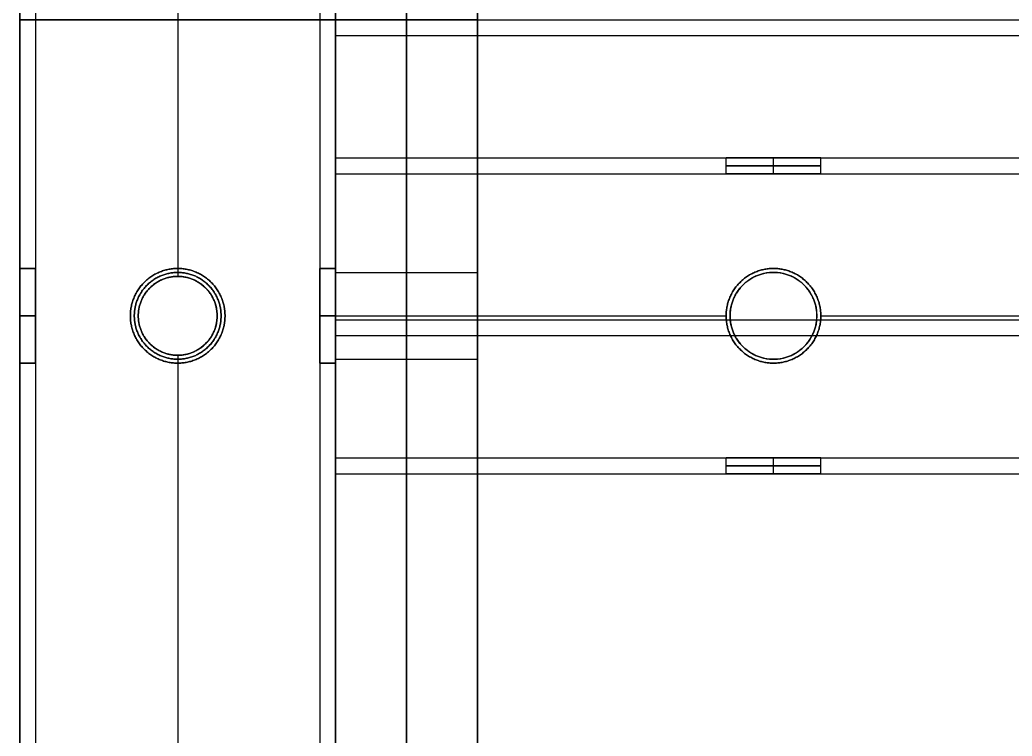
# Model space of a CAD drawing. Header units: millimetres. Extents: x -6529 to 809, y -8611 to 207.
# Drawn here: x -507 to -381.2, y -8043.8 to -7953 of the extents above; entities that cross this region are included whole.
import ezdxf

# ---------------------------------------------------------------- set-up
doc = ezdxf.new("R2010")
doc.units = ezdxf.units.MM
doc.header["$MEASUREMENT"] = 0
doc.layers.add('platen', color=7, linetype='Continuous', true_color=0x007f00)
doc.layers.add('staal', color=5, linetype='Continuous', true_color=0x0000ff)

# ---------------------------------------------------------------- blocks, each defined once
blk = doc.blocks.new('plaat base')
at = {"layer": 'platen'}
for p, q in [((620.5, 43.5), (620.5, 43.5, 18)), ((615, 38), (615, 38, 18)), ((626, 38), (626, 38, 18)), ((620.5, 32.5), (620.5, 32.5, 18)), ((58, -600), (1258, -600)), ((58, -600, 18), (1258, -600, 18)), ((20, -632), (20, -632, 18)), ((14.5, -637.5), (14.5, -637.5, 18)), ((25.5, -637.5), (25.5, -637.5, 18)), ((20, -643), (20, -643, 18))]:
    blk.add_line(p, q, dxfattribs=at)
for points in [[(658, 58), (508, 58), (358, 58)], [(658, 58, 18), (508, 58, 18), (358, 58, 18)], [(658, 58, 9), (508, 58, 9), (358, 58, 9)], [(58, -300), (58, -450), (58, -600)], [(58, -300, 18), (58, -450, 18), (58, -600, 18)], [(58, -300, 9), (58, -450, 9), (58, -600, 9)], [(58, -600), (29, -600), (0, -600)], [(0, -600), (0, -600, 9), (0, -600, 18)], [(58, -600, 18), (29, -600, 18), (0, -600, 18)], [(0, -600), (0, -750), (0, -900)], [(0, -600, 18), (0, -750, 18), (0, -900, 18)], [(58, -600, 9), (29, -600, 9), (0, -600, 9)], [(0, -600, 9), (0, -750, 9), (0, -900, 9)], [(29, -600), (29, -600, 9), (29, -600, 18)], [(58, -600), (58, -600, 9), (58, -600, 18)], [(358, -1200), (508, -1200), (658, -1200)], [(358, -1200, 18), (508, -1200, 18), (658, -1200, 18)], [(358, -1200, 9), (508, -1200, 9), (658, -1200, 9)]]:
    blk.add_open_spline(points, degree=2, dxfattribs=at)
for points in [[(620.5, 43.5), (626, 43.5), (626, 38), (626, 32.5), (620.5, 32.5), (615, 32.5), (615, 38), (615, 43.5), (620.5, 43.5)], [(620.5, 43.5, 18), (626, 43.5, 18), (626, 38, 18), (626, 32.5, 18), (620.5, 32.5, 18), (615, 32.5, 18), (615, 38, 18), (615, 43.5, 18), (620.5, 43.5, 18)], [(25.5, -637.5), (25.5, -643), (20, -643), (14.5, -643), (14.5, -637.5), (14.5, -632), (20, -632), (25.5, -632), (25.5, -637.5)], [(25.5, -637.5, 18), (25.5, -643, 18), (20, -643, 18), (14.5, -643, 18), (14.5, -637.5, 18), (14.5, -632, 18), (20, -632, 18), (25.5, -632, 18), (25.5, -637.5, 18)]]:
    blk.add_rational_spline(points, [1, 0.707106781187, 1, 0.707106781187, 1, 0.707106781187, 1, 0.707106781187, 1], degree=2, knots=[-31.415927, -31.415927, -31.415927, -23.561945, -23.561945, -15.707963, -15.707963, -7.853982, -7.853982, 0, 0, 0], dxfattribs=at)
blk = doc.blocks.new('plaat laag')
at = {"layer": 'platen'}
for p, q in [((-2.18, -658, 300), (-2.18, -658, 600)), ((-2.18, -658), (-2.18, -658, 300)), ((15.82, -658.06, 300), (15.82, -658.06, 600)), ((15.82, -658.06), (15.82, -658.06, 300)), ((-2.28, -690, 638), (15.72, -690.06, 638)), ((-2.3, -695.5, 643.5), (15.7, -695.56, 643.5)), ((-2.3, -695.5, 632.5), (15.7, -695.56, 632.5)), ((-2.32, -701, 638), (15.68, -701.06, 638))]:
    blk.add_line(p, q, dxfattribs=at)
for points in [[(-0.19, -58, 300), (-2.18, -658, 300), (-4.16, -1257.99, 300)], [(17.81, -58.06, 300), (15.82, -658.06, 300), (13.84, -1258.05, 300)], [(-1.18, -358, 600), (-1.68, -508, 600), (-2.18, -658, 600)], [(-2.18, -658, -58), (-1.68, -508, -58), (-1.18, -358, -58)], [(7.82, -358.03, 600), (7.32, -508.03, 600), (6.82, -658.03, 600)], [(6.82, -658.03, -58), (7.32, -508.03, -58), (7.82, -358.03, -58)], [(16.82, -358.06, 600), (16.32, -508.06, 600), (15.82, -658.06, 600)], [(15.82, -658.06, -58), (16.32, -508.06, -58), (16.82, -358.06, -58)], [(-2.18, -658, 658), (-2.67, -808, 658), (-3.17, -957.99, 658)], [(-3.17, -957.99), (-2.67, -808), (-2.18, -658)], [(-2.18, -658, 600), (-2.18, -658, 629), (-2.18, -658, 658)], [(-2.18, -658, 658), (6.82, -658.03, 658), (15.82, -658.06, 658)], [(-2.18, -658, 600), (6.82, -658.03, 600), (15.82, -658.06, 600)], [(-2.18, -658), (6.82, -658.03), (15.82, -658.06)], [(-2.18, -658), (-2.18, -658, -29), (-2.18, -658, -58)], [(-2.18, -658, -58), (6.82, -658.03, -58), (15.82, -658.06, -58)], [(-2.18, -658, 629), (6.82, -658.03, 629), (15.82, -658.06, 629)], [(-2.18, -658, -29), (6.82, -658.03, -29), (15.82, -658.06, -29)], [(6.82, -658.03, 658), (6.33, -808.03, 658), (5.83, -958.02, 658)], [(5.83, -958.02), (6.33, -808.03), (6.82, -658.03)], [(6.82, -658.03, 600), (6.82, -658.03, 629), (6.82, -658.03, 658)], [(6.82, -658.03), (6.82, -658.03, -29), (6.82, -658.03, -58)], [(15.82, -658.06, 658), (15.33, -808.06, 658), (14.83, -958.05, 658)], [(14.83, -958.05), (15.33, -808.06), (15.82, -658.06)], [(15.82, -658.06, 600), (15.82, -658.06, 629), (15.82, -658.06, 658)], [(15.82, -658.06), (15.82, -658.06, -29), (15.82, -658.06, -58)]]:
    blk.add_open_spline(points, degree=2, dxfattribs=at)
for points in [[(-2.3, -695.5, 643.5), (-2.28, -690, 643.5), (-2.28, -690, 638), (-2.28, -690, 632.5), (-2.3, -695.5, 632.5), (-2.32, -701, 632.5), (-2.32, -701, 638), (-2.32, -701, 643.5), (-2.3, -695.5, 643.5)], [(15.7, -695.56, 643.5), (15.72, -690.06, 643.5), (15.72, -690.06, 638), (15.72, -690.06, 632.5), (15.7, -695.56, 632.5), (15.68, -701.06, 632.5), (15.68, -701.06, 638), (15.68, -701.06, 643.5), (15.7, -695.56, 643.5)]]:
    blk.add_rational_spline(points, [1, 0.707106781187, 1, 0.707106781187, 1, 0.707106781187, 1, 0.707106781187, 1], degree=2, knots=[-31.415927, -31.415927, -31.415927, -23.561945, -23.561945, -15.707963, -15.707963, -7.853982, -7.853982, 0, 0, 0], dxfattribs=at)
blk = doc.blocks.new('top plaat')
at = {"layer": 'platen'}
for p, q in [((20, -650), (20, -650, 18)), ((95.5, -650), (95.5, -650, 18)), ((14.5, -655.5), (14.5, -655.5, 18)), ((25.5, -655.5), (25.5, -655.5, 18)), ((90, -655.5), (90, -655.5, 18)), ((101, -655.5), (101, -655.5, 18)), ((20, -661), (20, -661, 18)), ((95.5, -661), (95.5, -661, 18))]:
    blk.add_line(p, q, dxfattribs=at)
blk.add_circle((95.5, -655.5, 9), 5.5, dxfattribs=at)
for points in [[(0, 0), (0, -309), (0, -618), (0, -927), (0, -1236)], [(0, 0, 18), (0, -309, 18), (0, -618, 18), (0, -927, 18), (0, -1236, 18)], [(0, 0, 9), (0, -309, 9), (0, -618, 9), (0, -927, 9), (0, -1236, 9)]]:
    blk.add_open_spline(points, degree=2, knots=[4655.052018, 4655.052018, 4655.052018, 5274.345164, 5274.345164, 5893.638309, 5893.638309, 5893.638309], dxfattribs=at)
for points, knots in [([(25.5, -655.5), (25.5, -661), (20, -661), (14.5, -661), (14.5, -655.5), (14.5, -650), (20, -650), (25.5, -650), (25.5, -655.5)], [-31.415927, -31.415927, -31.415927, -23.561945, -23.561945, -15.707963, -15.707963, -7.853982, -7.853982, 0, 0, 0]), ([(25.5, -655.5, 18), (25.5, -661, 18), (20, -661, 18), (14.5, -661, 18), (14.5, -655.5, 18), (14.5, -650, 18), (20, -650, 18), (25.5, -650, 18), (25.5, -655.5, 18)], [-31.415927, -31.415927, -31.415927, -23.561945, -23.561945, -15.707963, -15.707963, -7.853982, -7.853982, 0, 0, 0]), ([(25.5, -655.5, 9), (25.5, -650, 9), (20, -650, 9), (14.5, -650, 9), (14.5, -655.5, 9), (14.5, -661, 9), (20, -661, 9), (25.5, -661, 9), (25.5, -655.5, 9)], [0, 0, 0, 7.853982, 7.853982, 15.707963, 15.707963, 23.561945, 23.561945, 31.415927, 31.415927, 31.415927]), ([(95.5, -650), (101, -650), (101, -655.5), (101, -661), (95.5, -661), (90, -661), (90, -655.5), (90, -650), (95.5, -650)], [-37.699112, -37.699112, -37.699112, -28.274334, -28.274334, -18.849556, -18.849556, -9.424778, -9.424778, 0, 0, 0]), ([(95.5, -650, 18), (101, -650, 18), (101, -655.5, 18), (101, -661, 18), (95.5, -661, 18), (90, -661, 18), (90, -655.5, 18), (90, -650, 18), (95.5, -650, 18)], [-37.699112, -37.699112, -37.699112, -28.274334, -28.274334, -18.849556, -18.849556, -9.424778, -9.424778, 0, 0, 0])]:
    blk.add_rational_spline(points, [1, 0.707106781187, 1, 0.707106781187, 1, 0.707106781187, 1, 0.707106781187, 1], degree=2, knots=knots, dxfattribs=at)

msp = doc.modelspace()

# ---------------------------------------------------------------- linework, layer by layer
at = {"layer": 'staal'}
for p, q in [((-466.97, -7972.5, 20), (-466.97, -7970.5, 20)), ((-417.47, -7972.5, 20), (-417.47, -7970.5, 20)), ((-411.47, -7972.5, 26), (-411.47, -7970.5, 26)), ((-411.47, -7972.5, 14), (-411.47, -7970.5, 14)), ((-405.47, -7972.5, 20), (-405.47, -7970.5, 20)), ((-504.97, -7984.5, 1972), (-506.97, -7984.5, 1972)), ((-506.97, -7984.5, 20), (-504.97, -7984.5, 20)), ((-504.97, -7984.5, 696), (-506.97, -7984.5, 696)), ((-486.97, -7984.5, 38), (-486.97, -7984.5, 40)), ((-486.97, -7984.5), (-486.97, -7984.5, 2)), ((-466.97, -7984.5, 1972), (-468.97, -7984.5, 1972)), ((-468.97, -7984.5, 20), (-466.97, -7984.5, 20)), ((-466.97, -7984.5, 696), (-468.97, -7984.5, 696)), ((-411.47, -7984.5, 2), (-411.47, -7984.5)), ((-411.47, -7984.5, 40), (-411.47, -7984.5, 38)), ((-486.97, -7985.5, 1990), (-486.97, -7985.5, 1992)), ((-486.97, -7985.5, 1952), (-486.97, -7985.5, 1954)), ((-486.97, -7985.5, 714), (-486.97, -7985.5, 716)), ((-486.97, -7985.5, 676), (-486.97, -7985.5, 678)), ((-504.97, -7990.5, 1966), (-506.97, -7990.5, 1966)), ((-504.97, -7990.5, 1978), (-506.97, -7990.5, 1978)), ((-506.97, -7990.5, 14), (-504.97, -7990.5, 14)), ((-506.97, -7990.5, 26), (-504.97, -7990.5, 26)), ((-504.97, -7990.5, 690), (-506.97, -7990.5, 690)), ((-504.97, -7990.5, 702), (-506.97, -7990.5, 702)), ((-492.97, -7990.5, 38), (-492.97, -7990.5, 40)), ((-492.97, -7990.5), (-492.97, -7990.5, 2)), ((-491.97, -7990.5, 1990), (-491.97, -7990.5, 1992)), ((-491.97, -7990.5, 1952), (-491.97, -7990.5, 1954)), ((-491.97, -7990.5, 714), (-491.97, -7990.5, 716)), ((-491.97, -7990.5, 676), (-491.97, -7990.5, 678)), ((-481.97, -7990.5, 1952), (-481.97, -7990.5, 1954)), ((-481.97, -7990.5, 1990), (-481.97, -7990.5, 1992)), ((-481.97, -7990.5, 676), (-481.97, -7990.5, 678)), ((-481.97, -7990.5, 714), (-481.97, -7990.5, 716)), ((-480.97, -7990.5, 38), (-480.97, -7990.5, 40)), ((-480.97, -7990.5), (-480.97, -7990.5, 2)), ((-466.97, -7990.5, 1966), (-468.97, -7990.5, 1966)), ((-466.97, -7990.5, 1978), (-468.97, -7990.5, 1978)), ((-468.97, -7990.5, 14), (-466.97, -7990.5, 14)), ((-468.97, -7990.5, 26), (-466.97, -7990.5, 26)), ((-466.97, -7990.5, 690), (-468.97, -7990.5, 690)), ((-466.97, -7990.5, 702), (-468.97, -7990.5, 702)), ((-466.97, -7990.5, 40), (-466.97, -7990.5, 38)), ((-466.97, -7990.5, 2), (-466.97, -7990.5)), ((-417.47, -7990.5, 2), (-417.47, -7990.5)), ((-417.47, -7990.5, 40), (-417.47, -7990.5, 38)), ((-405.47, -7990.5, 2), (-405.47, -7990.5)), ((-405.47, -7990.5, 40), (-405.47, -7990.5, 38)), ((-486.97, -7995.5, 1990), (-486.97, -7995.5, 1992)), ((-486.97, -7995.5, 1952), (-486.97, -7995.5, 1954)), ((-486.97, -7995.5, 714), (-486.97, -7995.5, 716)), ((-486.97, -7995.5, 676), (-486.97, -7995.5, 678)), ((-504.97, -7996.5, 1972), (-506.97, -7996.5, 1972)), ((-506.97, -7996.5, 20), (-504.97, -7996.5, 20)), ((-504.97, -7996.5, 696), (-506.97, -7996.5, 696)), ((-486.97, -7996.5, 38), (-486.97, -7996.5, 40)), ((-486.97, -7996.5), (-486.97, -7996.5, 2)), ((-466.97, -7996.5, 1972), (-468.97, -7996.5, 1972)), ((-468.97, -7996.5, 20), (-466.97, -7996.5, 20)), ((-466.97, -7996.5, 696), (-468.97, -7996.5, 696)), ((-411.47, -7996.5, 2), (-411.47, -7996.5)), ((-411.47, -7996.5, 40), (-411.47, -7996.5, 38)), ((-466.97, -8010.5, 20), (-466.97, -8008.5, 20)), ((-417.47, -8010.5, 20), (-417.47, -8008.5, 20)), ((-411.47, -8010.5, 26), (-411.47, -8008.5, 26)), ((-411.47, -8010.5, 14), (-411.47, -8008.5, 14)), ((-405.47, -8010.5, 20), (-405.47, -8008.5, 20))]:
    msp.add_line(p, q, dxfattribs=at)
for points in [[(-506.97, -7295), (809.03, -7295), (809.03, -8611), (-506.97, -8611)], [(-466.97, -7335), (769.03, -7335), (769.03, -8571), (-466.97, -8571)]]:
    msp.add_lwpolyline(points, close=True, dxfattribs=at)
for centre in [(-486.97, -7990.5, 1952), (-486.97, -7990.5, 1991), (-486.97, -7990.5, 1953), (-486.97, -7990.5, 676), (-486.97, -7990.5, 715), (-486.97, -7990.5, 677)]:
    msp.add_circle(centre, 5, dxfattribs=at)
for points in [[(-506.97, -7295, 1952), (-506.97, -7953, 1952), (-506.97, -8611, 1952)], [(-506.97, -7295, 1992), (-506.97, -7953, 1992), (-506.97, -8611, 1992)], [(-506.97, -7295), (-506.97, -7953), (-506.97, -8611)], [(-506.97, -7295, 40), (-506.97, -7953, 40), (-506.97, -8611, 40)], [(-506.97, -7295, 676), (-506.97, -7953, 676), (-506.97, -8611, 676)], [(-506.97, -7295, 716), (-506.97, -7953, 716), (-506.97, -8611, 716)], [(-504.97, -7297, 1990), (-504.97, -7953, 1990), (-504.97, -8609, 1990)], [(-504.97, -7297, 1954), (-504.97, -7953, 1954), (-504.97, -8609, 1954)], [(-504.97, -7297, 38), (-504.97, -7953, 38), (-504.97, -8609, 38)], [(-504.97, -7297, 2), (-504.97, -7953, 2), (-504.97, -8609, 2)], [(-504.97, -7297, 714), (-504.97, -7953, 714), (-504.97, -8609, 714)], [(-504.97, -7297, 678), (-504.97, -7953, 678), (-504.97, -8609, 678)], [(-468.97, -7333, 1990), (-468.97, -7953, 1990), (-468.97, -8573, 1990)], [(-468.97, -7333, 1954), (-468.97, -7953, 1954), (-468.97, -8573, 1954)], [(-468.97, -7333, 38), (-468.97, -7953, 38), (-468.97, -8573, 38)], [(-468.97, -7333, 2), (-468.97, -7953, 2), (-468.97, -8573, 2)], [(-468.97, -7333, 714), (-468.97, -7953, 714), (-468.97, -8573, 714)], [(-468.97, -7333, 678), (-468.97, -7953, 678), (-468.97, -8573, 678)], [(-466.97, -7335, 1952), (-466.97, -7953, 1952), (-466.97, -8571, 1952)], [(-466.97, -7335, 1992), (-466.97, -7953, 1992), (-466.97, -8571, 1992)], [(-466.97, -7335), (-466.97, -7953), (-466.97, -8571)], [(-466.97, -7335, 40), (-466.97, -7953, 40), (-466.97, -8571, 40)], [(-466.97, -7335, 676), (-466.97, -7953, 676), (-466.97, -8571, 676)], [(-466.97, -7335, 716), (-466.97, -7953, 716), (-466.97, -8571, 716)], [(-486.97, -7920.5, 1992), (-486.97, -7953, 1992), (-486.97, -7985.5, 1992)], [(-486.97, -7920.5, 1990), (-486.97, -7953, 1990), (-486.97, -7985.5, 1990)], [(-486.97, -7920.5, 1954), (-486.97, -7953, 1954), (-486.97, -7985.5, 1954)], [(-486.97, -7920.5, 1952), (-486.97, -7953, 1952), (-486.97, -7985.5, 1952)], [(-486.97, -7920.5, 716), (-486.97, -7953, 716), (-486.97, -7985.5, 716)], [(-486.97, -7920.5, 714), (-486.97, -7953, 714), (-486.97, -7985.5, 714)], [(-486.97, -7920.5, 678), (-486.97, -7953, 678), (-486.97, -7985.5, 678)], [(-486.97, -7920.5, 676), (-486.97, -7953, 676), (-486.97, -7985.5, 676)], [(-506.97, -7921.5, 1972), (-506.97, -7953, 1972), (-506.97, -7984.5, 1972)], [(-506.97, -7921.5, 20), (-506.97, -7953, 20), (-506.97, -7984.5, 20)], [(-506.97, -7921.5, 696), (-506.97, -7953, 696), (-506.97, -7984.5, 696)], [(-504.97, -7921.5, 1972), (-504.97, -7953, 1972), (-504.97, -7984.5, 1972)], [(-504.97, -7921.5, 20), (-504.97, -7953, 20), (-504.97, -7984.5, 20)], [(-504.97, -7921.5, 696), (-504.97, -7953, 696), (-504.97, -7984.5, 696)], [(-486.97, -7921.5, 40), (-486.97, -7953, 40), (-486.97, -7984.5, 40)], [(-486.97, -7921.5, 38), (-486.97, -7953, 38), (-486.97, -7984.5, 38)], [(-486.97, -7921.5, 2), (-486.97, -7953, 2), (-486.97, -7984.5, 2)], [(-486.97, -7921.5), (-486.97, -7953), (-486.97, -7984.5)], [(-468.97, -7921.5, 1972), (-468.97, -7953, 1972), (-468.97, -7984.5, 1972)], [(-468.97, -7921.5, 20), (-468.97, -7953, 20), (-468.97, -7984.5, 20)], [(-468.97, -7921.5, 696), (-468.97, -7953, 696), (-468.97, -7984.5, 696)], [(-466.97, -7921.5, 1972), (-466.97, -7953, 1972), (-466.97, -7984.5, 1972)], [(-466.97, -7921.5, 20), (-466.97, -7953, 20), (-466.97, -7984.5, 20)], [(-466.97, -7921.5, 696), (-466.97, -7953, 696), (-466.97, -7984.5, 696)], [(-466.97, -7953, 40), (-486.97, -7953, 40), (-506.97, -7953, 40)], [(-506.97, -7953, 40), (-506.97, -7953, 20), (-506.97, -7953)], [(-506.97, -7953), (-486.97, -7953), (-466.97, -7953)], [(-504.97, -7953, 2), (-504.97, -7953, 20), (-504.97, -7953, 38)], [(-504.97, -7953, 38), (-486.97, -7953, 38), (-468.97, -7953, 38)], [(-468.97, -7953, 2), (-486.97, -7953, 2), (-504.97, -7953, 2)], [(-468.97, -7953, 38), (-468.97, -7953, 20), (-468.97, -7953, 2)], [(-466.97, -7953), (-466.97, -7953, 20), (-466.97, -7953, 40)], [(-466.97, -7953, 40), (-157.97, -7953, 40), (151.03, -7953, 40)], [(-466.97, -7953), (-157.97, -7953), (151.03, -7953)], [(-466.97, -7953, 40), (-466.97, -7973, 40), (-466.97, -7993, 40)], [(-466.97, -7993), (-466.97, -7973), (-466.97, -7953)], [(-466.97, -7953), (-466.97, -7953, 20), (-466.97, -7953, 40)], [(-466.97, -7955, 2), (-466.97, -7973, 2), (-466.97, -7991, 2)], [(-466.97, -7955, 2), (-157.97, -7955, 2), (151.03, -7955, 2)], [(-466.97, -7991, 38), (-466.97, -7973, 38), (-466.97, -7955, 38)], [(-466.97, -7955, 38), (-157.97, -7955, 38), (151.03, -7955, 38)], [(-466.97, -7955, 38), (-466.97, -7955, 20), (-466.97, -7955, 2)], [(-466.97, -8010.5), (-466.97, -7990.5), (-466.97, -7970.5)], [(-466.97, -7970.5), (-149.22, -7970.5), (168.53, -7970.5)], [(-466.97, -7970.5), (-466.97, -7970.5, 20), (-466.97, -7970.5, 40)], [(-466.97, -7970.5, 40), (-149.22, -7970.5, 40), (168.53, -7970.5, 40)], [(-466.97, -7970.5, 40), (-466.97, -7990.5, 40), (-466.97, -8010.5, 40)], [(-466.97, -7970.5, 20), (-442.22, -7970.5, 20), (-417.47, -7970.5, 20)], [(-405.47, -7970.5, 20), (-373.97, -7970.5, 20), (-342.47, -7970.5, 20)], [(-466.97, -7972.5, 38), (-466.97, -7972.5, 20), (-466.97, -7972.5, 2)], [(-466.97, -7972.5, 2), (-149.22, -7972.5, 2), (168.53, -7972.5, 2)], [(-466.97, -7972.5, 38), (-149.22, -7972.5, 38), (168.53, -7972.5, 38)], [(-466.97, -7972.5, 2), (-466.97, -7990.5, 2), (-466.97, -8008.5, 2)], [(-466.97, -8008.5, 38), (-466.97, -7990.5, 38), (-466.97, -7972.5, 38)], [(-466.97, -7972.5, 20), (-442.22, -7972.5, 20), (-417.47, -7972.5, 20)], [(-405.47, -7972.5, 20), (-373.97, -7972.5, 20), (-342.47, -7972.5, 20)], [(-466.97, -7990.5), (-442.22, -7990.5), (-417.47, -7990.5)], [(-466.97, -7990.5, 40), (-442.22, -7990.5, 40), (-417.47, -7990.5, 40)], [(-466.97, -7990.5, 2), (-442.22, -7990.5, 2), (-417.47, -7990.5, 2)], [(-466.97, -7990.5, 38), (-442.22, -7990.5, 38), (-417.47, -7990.5, 38)], [(-466.97, -7991, 2), (-157.97, -7991, 2), (151.03, -7991, 2)], [(-466.97, -7991, 2), (-466.97, -7991, 20), (-466.97, -7991, 38)], [(-466.97, -7991, 38), (-157.97, -7991, 38), (151.03, -7991, 38)], [(-405.47, -7990.5), (-373.97, -7990.5), (-342.47, -7990.5)], [(-405.47, -7990.5, 40), (-373.97, -7990.5, 40), (-342.47, -7990.5, 40)], [(-405.47, -7990.5, 2), (-373.97, -7990.5, 2), (-342.47, -7990.5, 2)], [(-405.47, -7990.5, 38), (-373.97, -7990.5, 38), (-342.47, -7990.5, 38)], [(-466.97, -7993, 40), (-157.97, -7993, 40), (151.03, -7993, 40)], [(-466.97, -7993, 40), (-466.97, -7993, 20), (-466.97, -7993)], [(-466.97, -7993), (-157.97, -7993), (151.03, -7993)], [(-486.97, -7995.5, 1992), (-486.97, -8028, 1992), (-486.97, -8060.5, 1992)], [(-486.97, -7995.5, 1990), (-486.97, -8028, 1990), (-486.97, -8060.5, 1990)], [(-486.97, -7995.5, 1954), (-486.97, -8028, 1954), (-486.97, -8060.5, 1954)], [(-486.97, -7995.5, 1952), (-486.97, -8028, 1952), (-486.97, -8060.5, 1952)], [(-486.97, -7995.5, 716), (-486.97, -8028, 716), (-486.97, -8060.5, 716)], [(-486.97, -7995.5, 714), (-486.97, -8028, 714), (-486.97, -8060.5, 714)], [(-486.97, -7995.5, 678), (-486.97, -8028, 678), (-486.97, -8060.5, 678)], [(-486.97, -7995.5, 676), (-486.97, -8028, 676), (-486.97, -8060.5, 676)], [(-506.97, -7996.5, 1972), (-506.97, -8028, 1972), (-506.97, -8059.5, 1972)], [(-506.97, -7996.5, 20), (-506.97, -8028, 20), (-506.97, -8059.5, 20)], [(-506.97, -7996.5, 696), (-506.97, -8028, 696), (-506.97, -8059.5, 696)], [(-504.97, -7996.5, 1972), (-504.97, -8028, 1972), (-504.97, -8059.5, 1972)], [(-504.97, -7996.5, 20), (-504.97, -8028, 20), (-504.97, -8059.5, 20)], [(-504.97, -7996.5, 696), (-504.97, -8028, 696), (-504.97, -8059.5, 696)], [(-486.97, -7996.5, 40), (-486.97, -8028, 40), (-486.97, -8059.5, 40)], [(-486.97, -7996.5, 38), (-486.97, -8028, 38), (-486.97, -8059.5, 38)], [(-486.97, -7996.5, 2), (-486.97, -8028, 2), (-486.97, -8059.5, 2)], [(-486.97, -7996.5), (-486.97, -8028), (-486.97, -8059.5)], [(-468.97, -7996.5, 1972), (-468.97, -8028, 1972), (-468.97, -8059.5, 1972)], [(-468.97, -7996.5, 20), (-468.97, -8028, 20), (-468.97, -8059.5, 20)], [(-468.97, -7996.5, 696), (-468.97, -8028, 696), (-468.97, -8059.5, 696)], [(-466.97, -7996.5, 1972), (-466.97, -8028, 1972), (-466.97, -8059.5, 1972)], [(-466.97, -7996.5, 20), (-466.97, -8028, 20), (-466.97, -8059.5, 20)], [(-466.97, -7996.5, 696), (-466.97, -8028, 696), (-466.97, -8059.5, 696)], [(-466.97, -8008.5, 2), (-149.22, -8008.5, 2), (168.53, -8008.5, 2)], [(-466.97, -8008.5, 2), (-466.97, -8008.5, 20), (-466.97, -8008.5, 38)], [(-466.97, -8008.5, 38), (-149.22, -8008.5, 38), (168.53, -8008.5, 38)], [(-466.97, -8008.5, 20), (-442.22, -8008.5, 20), (-417.47, -8008.5, 20)], [(-405.47, -8008.5, 20), (-373.97, -8008.5, 20), (-342.47, -8008.5, 20)], [(-466.97, -8010.5), (-149.22, -8010.5), (168.53, -8010.5)], [(-466.97, -8010.5, 40), (-149.22, -8010.5, 40), (168.53, -8010.5, 40)], [(-466.97, -8010.5, 40), (-466.97, -8010.5, 20), (-466.97, -8010.5)], [(-466.97, -8010.5, 20), (-442.22, -8010.5, 20), (-417.47, -8010.5, 20)], [(-405.47, -8010.5, 20), (-373.97, -8010.5, 20), (-342.47, -8010.5, 20)]]:
    msp.add_open_spline(points, degree=2, dxfattribs=at)
for points, weights, knots in [([(-411.47, -7970.5, 26), (-417.47, -7970.5, 26), (-417.47, -7970.5, 20), (-417.47, -7970.5, 14), (-411.47, -7970.5, 14), (-405.47, -7970.5, 14), (-405.47, -7970.5, 20), (-405.47, -7970.5, 26), (-411.47, -7970.5, 26)], [1, 0.707106781187, 1, 0.707106781187, 1, 0.707106781187, 1, 0.707106781187, 1], [-31.415927, -31.415927, -31.415927, -23.561945, -23.561945, -15.707963, -15.707963, -7.853982, -7.853982, 0, 0, 0]), ([(-411.47, -7971.5, 26), (-405.47, -7971.5, 26), (-405.47, -7971.5, 20), (-405.47, -7971.5, 14), (-411.47, -7971.5, 14), (-417.47, -7971.5, 14), (-417.47, -7971.5, 20), (-417.47, -7971.5, 26), (-411.47, -7971.5, 26)], [1, 0.707106781187, 1, 0.707106781187, 1, 0.707106781187, 1, 0.707106781187, 1], [0, 0, 0, 7.853982, 7.853982, 15.707963, 15.707963, 23.561945, 23.561945, 31.415927, 31.415927, 31.415927]), ([(-411.47, -7972.5, 26), (-405.47, -7972.5, 26), (-405.47, -7972.5, 20), (-405.47, -7972.5, 14), (-411.47, -7972.5, 14), (-417.47, -7972.5, 14), (-417.47, -7972.5, 20), (-417.47, -7972.5, 26), (-411.47, -7972.5, 26)], [0.999999860338, 0.707106851018, 1, 0.707106781187, 1, 0.707106781187, 1, 0.707106851018, 0.999999860338], [0, 0, 0, 7.853981, 7.853981, 15.707963, 15.707963, 23.561946, 23.561946, 31.415927, 31.415927, 31.415927]), ([(-506.97, -7990.5, 1966), (-506.97, -7984.5, 1966), (-506.97, -7984.5, 1972), (-506.97, -7984.5, 1978), (-506.97, -7990.5, 1978), (-506.97, -7996.5, 1978), (-506.97, -7996.5, 1972), (-506.97, -7996.5, 1966), (-506.97, -7990.5, 1966)], [1, 0.707106781187, 1, 0.707106781187, 1, 0.707106781187, 1, 0.707106781187, 1], [0, 0, 0, 7.853982, 7.853982, 15.707963, 15.707963, 23.561945, 23.561945, 31.415927, 31.415927, 31.415927]), ([(-506.97, -7990.5, 14), (-506.97, -7984.5, 14), (-506.97, -7984.5, 20), (-506.97, -7984.5, 26), (-506.97, -7990.5, 26), (-506.97, -7996.5, 26), (-506.97, -7996.5, 20), (-506.97, -7996.5, 14), (-506.97, -7990.5, 14)], [1, 0.707106781187, 1, 0.707106781187, 1, 0.707106781187, 1, 0.707106781187, 1], [0, 0, 0, 7.853982, 7.853982, 15.707963, 15.707963, 23.561945, 23.561945, 31.415927, 31.415927, 31.415927]), ([(-506.97, -7990.5, 690), (-506.97, -7984.5, 690), (-506.97, -7984.5, 696), (-506.97, -7984.5, 702), (-506.97, -7990.5, 702), (-506.97, -7996.5, 702), (-506.97, -7996.5, 696), (-506.97, -7996.5, 690), (-506.97, -7990.5, 690)], [1, 0.707106781187, 1, 0.707106781187, 1, 0.707106781187, 1, 0.707106781187, 1], [0, 0, 0, 7.853982, 7.853982, 15.707963, 15.707963, 23.561945, 23.561945, 31.415927, 31.415927, 31.415927]), ([(-504.97, -7990.5, 1966), (-504.97, -7996.5, 1966), (-504.97, -7996.5, 1972), (-504.97, -7996.5, 1978), (-504.97, -7990.5, 1978), (-504.97, -7984.5, 1978), (-504.97, -7984.5, 1972), (-504.97, -7984.5, 1966), (-504.97, -7990.5, 1966)], [1, 0.707106781187, 1, 0.707106781187, 1, 0.707106781187, 1, 0.707106781187, 1], [-31.415927, -31.415927, -31.415927, -23.561945, -23.561945, -15.707963, -15.707963, -7.853982, -7.853982, 0, 0, 0]), ([(-504.97, -7990.5, 14), (-504.97, -7996.5, 14), (-504.97, -7996.5, 20), (-504.97, -7996.5, 26), (-504.97, -7990.5, 26), (-504.97, -7984.5, 26), (-504.97, -7984.5, 20), (-504.97, -7984.5, 14), (-504.97, -7990.5, 14)], [1, 0.707106781187, 1, 0.707106781187, 1, 0.707106781187, 1, 0.707106781187, 1], [-31.415927, -31.415927, -31.415927, -23.561945, -23.561945, -15.707963, -15.707963, -7.853982, -7.853982, 0, 0, 0]), ([(-504.97, -7990.5, 690), (-504.97, -7996.5, 690), (-504.97, -7996.5, 696), (-504.97, -7996.5, 702), (-504.97, -7990.5, 702), (-504.97, -7984.5, 702), (-504.97, -7984.5, 696), (-504.97, -7984.5, 690), (-504.97, -7990.5, 690)], [1, 0.707106781187, 1, 0.707106781187, 1, 0.707106781187, 1, 0.707106781187, 1], [-31.415927, -31.415927, -31.415927, -23.561945, -23.561945, -15.707963, -15.707963, -7.853982, -7.853982, 0, 0, 0]), ([(-480.97, -7990.5, 40), (-480.97, -7996.5, 40), (-486.97, -7996.5, 40), (-492.97, -7996.5, 40), (-492.97, -7990.5, 40), (-492.97, -7984.5, 40), (-486.97, -7984.5, 40), (-480.97, -7984.5, 40), (-480.97, -7990.5, 40)], [1, 0.707106781187, 1, 0.707106781187, 1, 0.707106781187, 1, 0.707106781187, 1], [-31.415927, -31.415927, -31.415927, -23.561945, -23.561945, -15.707963, -15.707963, -7.853982, -7.853982, 0, 0, 0]), ([(-480.97, -7990.5, 38), (-480.97, -7984.5, 38), (-486.97, -7984.5, 38), (-492.97, -7984.5, 38), (-492.97, -7990.5, 38), (-492.97, -7996.5, 38), (-486.97, -7996.5, 38), (-480.97, -7996.5, 38), (-480.97, -7990.5, 38)], [1, 0.707106781187, 1, 0.707106781187, 1, 0.707106781187, 1, 0.707106781187, 1], [0, 0, 0, 7.853982, 7.853982, 15.707963, 15.707963, 23.561945, 23.561945, 31.415927, 31.415927, 31.415927]), ([(-480.97, -7990.5, 2), (-480.97, -7996.5, 2), (-486.97, -7996.5, 2), (-492.97, -7996.5, 2), (-492.97, -7990.5, 2), (-492.97, -7984.5, 2), (-486.97, -7984.5, 2), (-480.97, -7984.5, 2), (-480.97, -7990.5, 2)], [1, 0.707106781187, 1, 0.707106781187, 1, 0.707106781187, 1, 0.707106781187, 1], [-31.415927, -31.415927, -31.415927, -23.561945, -23.561945, -15.707963, -15.707963, -7.853982, -7.853982, 0, 0, 0]), ([(-480.97, -7990.5), (-480.97, -7984.5), (-486.97, -7984.5), (-492.97, -7984.5), (-492.97, -7990.5), (-492.97, -7996.5), (-486.97, -7996.5), (-480.97, -7996.5), (-480.97, -7990.5)], [1, 0.707106781187, 1, 0.707106781187, 1, 0.707106781187, 1, 0.707106781187, 1], [0, 0, 0, 7.853982, 7.853982, 15.707963, 15.707963, 23.561945, 23.561945, 31.415927, 31.415927, 31.415927]), ([(-468.97, -7990.5, 1966), (-468.97, -7984.5, 1966), (-468.97, -7984.5, 1972), (-468.97, -7984.5, 1978), (-468.97, -7990.5, 1978), (-468.97, -7996.5, 1978), (-468.97, -7996.5, 1972), (-468.97, -7996.5, 1966), (-468.97, -7990.5, 1966)], [1, 0.707106781187, 1, 0.707106781187, 1, 0.707106781187, 1, 0.707106781187, 1], [0, 0, 0, 7.853982, 7.853982, 15.707963, 15.707963, 23.561945, 23.561945, 31.415927, 31.415927, 31.415927]), ([(-468.97, -7990.5, 14), (-468.97, -7984.5, 14), (-468.97, -7984.5, 20), (-468.97, -7984.5, 26), (-468.97, -7990.5, 26), (-468.97, -7996.5, 26), (-468.97, -7996.5, 20), (-468.97, -7996.5, 14), (-468.97, -7990.5, 14)], [1, 0.707106781187, 1, 0.707106781187, 1, 0.707106781187, 1, 0.707106781187, 1], [0, 0, 0, 7.853982, 7.853982, 15.707963, 15.707963, 23.561945, 23.561945, 31.415927, 31.415927, 31.415927]), ([(-468.97, -7990.5, 690), (-468.97, -7984.5, 690), (-468.97, -7984.5, 696), (-468.97, -7984.5, 702), (-468.97, -7990.5, 702), (-468.97, -7996.5, 702), (-468.97, -7996.5, 696), (-468.97, -7996.5, 690), (-468.97, -7990.5, 690)], [1, 0.707106781187, 1, 0.707106781187, 1, 0.707106781187, 1, 0.707106781187, 1], [0, 0, 0, 7.853982, 7.853982, 15.707963, 15.707963, 23.561945, 23.561945, 31.415927, 31.415927, 31.415927]), ([(-466.97, -7990.5, 1966), (-466.97, -7996.5, 1966), (-466.97, -7996.5, 1972), (-466.97, -7996.5, 1978), (-466.97, -7990.5, 1978), (-466.97, -7984.5, 1978), (-466.97, -7984.5, 1972), (-466.97, -7984.5, 1966), (-466.97, -7990.5, 1966)], [1, 0.707106781187, 1, 0.707106781187, 1, 0.707106781187, 1, 0.707106781187, 1], [-31.415927, -31.415927, -31.415927, -23.561945, -23.561945, -15.707963, -15.707963, -7.853982, -7.853982, 0, 0, 0]), ([(-466.97, -7990.5, 14), (-466.97, -7996.5, 14), (-466.97, -7996.5, 20), (-466.97, -7996.5, 26), (-466.97, -7990.5, 26), (-466.97, -7984.5, 26), (-466.97, -7984.5, 20), (-466.97, -7984.5, 14), (-466.97, -7990.5, 14)], [1, 0.707106781187, 1, 0.707106781187, 1, 0.707106781187, 1, 0.707106781187, 1], [-31.415927, -31.415927, -31.415927, -23.561945, -23.561945, -15.707963, -15.707963, -7.853982, -7.853982, 0, 0, 0]), ([(-466.97, -7990.5, 690), (-466.97, -7996.5, 690), (-466.97, -7996.5, 696), (-466.97, -7996.5, 702), (-466.97, -7990.5, 702), (-466.97, -7984.5, 702), (-466.97, -7984.5, 696), (-466.97, -7984.5, 690), (-466.97, -7990.5, 690)], [1, 0.707106781187, 1, 0.707106781187, 1, 0.707106781187, 1, 0.707106781187, 1], [-31.415927, -31.415927, -31.415927, -23.561945, -23.561945, -15.707963, -15.707963, -7.853982, -7.853982, 0, 0, 0]), ([(-411.47, -7984.5), (-417.47, -7984.5), (-417.47, -7990.5), (-417.47, -7996.5), (-411.47, -7996.5), (-405.47, -7996.5), (-405.47, -7990.5), (-405.47, -7984.5), (-411.47, -7984.5)], [1, 0.707106781187, 1, 0.707106781187, 1, 0.707106781187, 1, 0.707106781187, 1], [-31.415927, -31.415927, -31.415927, -23.561945, -23.561945, -15.707963, -15.707963, -7.853982, -7.853982, 0, 0, 0]), ([(-411.47, -7984.5, 40), (-405.47, -7984.5, 40), (-405.47, -7990.5, 40), (-405.47, -7996.5, 40), (-411.47, -7996.5, 40), (-417.47, -7996.5, 40), (-417.47, -7990.5, 40), (-417.47, -7984.5, 40), (-411.47, -7984.5, 40)], [1, 0.707106781187, 1, 0.707106781187, 1, 0.707106781187, 1, 0.707106781187, 1], [0, 0, 0, 7.853982, 7.853982, 15.707963, 15.707963, 23.561945, 23.561945, 31.415927, 31.415927, 31.415927]), ([(-411.47, -7984.5, 2), (-405.47, -7984.5, 2), (-405.47, -7990.5, 2), (-405.47, -7996.5, 2), (-411.47, -7996.5, 2), (-417.47, -7996.5, 2), (-417.47, -7990.5, 2), (-417.47, -7984.5, 2), (-411.47, -7984.5, 2)], [1, 0.707106781187, 1, 0.707106781187, 1, 0.707106781187, 1, 0.707106781187, 1], [0, 0, 0, 7.853982, 7.853982, 15.707963, 15.707963, 23.561945, 23.561945, 31.415927, 31.415927, 31.415927]), ([(-411.47, -7984.5, 38), (-417.47, -7984.5, 38), (-417.47, -7990.5, 38), (-417.47, -7996.5, 38), (-411.47, -7996.5, 38), (-405.47, -7996.5, 38), (-405.47, -7990.5, 38), (-405.47, -7984.5, 38), (-411.47, -7984.5, 38)], [1, 0.707106781187, 1, 0.707106781187, 1, 0.707106781187, 1, 0.707106781187, 1], [-31.415927, -31.415927, -31.415927, -23.561945, -23.561945, -15.707963, -15.707963, -7.853982, -7.853982, 0, 0, 0]), ([(-411.47, -7984.5, 1), (-405.47, -7984.5, 1), (-405.47, -7990.5, 1), (-405.47, -7996.5, 1), (-411.47, -7996.5, 1), (-417.47, -7996.5, 1), (-417.47, -7990.5, 1), (-417.47, -7984.5, 1), (-411.47, -7984.5, 1)], [1, 0.707106781187, 1, 0.707106781187, 1, 0.707106781187, 1, 0.707106781187, 1], [0, 0, 0, 7.853982, 7.853982, 15.707963, 15.707963, 23.561945, 23.561945, 31.415927, 31.415927, 31.415927]), ([(-411.47, -7984.5, 39), (-405.47, -7984.5, 39), (-405.47, -7990.5, 39), (-405.47, -7996.5, 39), (-411.47, -7996.5, 39), (-417.47, -7996.5, 39), (-417.47, -7990.5, 39), (-417.47, -7984.5, 39), (-411.47, -7984.5, 39)], [1, 0.707106781187, 1, 0.707106781187, 1, 0.707106781187, 1, 0.707106781187, 1], [0, 0, 0, 7.853982, 7.853982, 15.707963, 15.707963, 23.561945, 23.561945, 31.415927, 31.415927, 31.415927]), ([(-481.97, -7990.5, 1992), (-481.97, -7995.5, 1992), (-486.97, -7995.5, 1992), (-491.97, -7995.5, 1992), (-491.97, -7990.5, 1992), (-491.97, -7985.5, 1992), (-486.97, -7985.5, 1992), (-481.97, -7985.5, 1992), (-481.97, -7990.5, 1992)], [1, 0.707106781187, 1, 0.707106781187, 1, 0.707106781187, 1, 0.707106781187, 1], [-31.415927, -31.415927, -31.415927, -23.561945, -23.561945, -15.707963, -15.707963, -7.853982, -7.853982, 0, 0, 0]), ([(-481.97, -7990.5, 1990), (-481.97, -7985.5, 1990), (-486.97, -7985.5, 1990), (-491.97, -7985.5, 1990), (-491.97, -7990.5, 1990), (-491.97, -7995.5, 1990), (-486.97, -7995.5, 1990), (-481.97, -7995.5, 1990), (-481.97, -7990.5, 1990)], [1, 0.707106781187, 1, 0.707106781187, 1, 0.707106781187, 1, 0.707106781187, 1], [0, 0, 0, 7.853982, 7.853982, 15.707963, 15.707963, 23.561945, 23.561945, 31.415927, 31.415927, 31.415927]), ([(-481.97, -7990.5, 1954), (-481.97, -7995.5, 1954), (-486.97, -7995.5, 1954), (-491.97, -7995.5, 1954), (-491.97, -7990.5, 1954), (-491.97, -7985.5, 1954), (-486.97, -7985.5, 1954), (-481.97, -7985.5, 1954), (-481.97, -7990.5, 1954)], [1, 0.707106781187, 1, 0.707106781187, 1, 0.707106781187, 1, 0.707106781187, 1], [-31.415927, -31.415927, -31.415927, -23.561945, -23.561945, -15.707963, -15.707963, -7.853982, -7.853982, 0, 0, 0]), ([(-481.97, -7990.5, 716), (-481.97, -7995.5, 716), (-486.97, -7995.5, 716), (-491.97, -7995.5, 716), (-491.97, -7990.5, 716), (-491.97, -7985.5, 716), (-486.97, -7985.5, 716), (-481.97, -7985.5, 716), (-481.97, -7990.5, 716)], [1, 0.707106781187, 1, 0.707106781187, 1, 0.707106781187, 1, 0.707106781187, 1], [-31.415927, -31.415927, -31.415927, -23.561945, -23.561945, -15.707963, -15.707963, -7.853982, -7.853982, 0, 0, 0]), ([(-481.97, -7990.5, 714), (-481.97, -7985.5, 714), (-486.97, -7985.5, 714), (-491.97, -7985.5, 714), (-491.97, -7990.5, 714), (-491.97, -7995.5, 714), (-486.97, -7995.5, 714), (-481.97, -7995.5, 714), (-481.97, -7990.5, 714)], [1, 0.707106781187, 1, 0.707106781187, 1, 0.707106781187, 1, 0.707106781187, 1], [0, 0, 0, 7.853982, 7.853982, 15.707963, 15.707963, 23.561945, 23.561945, 31.415927, 31.415927, 31.415927]), ([(-481.97, -7990.5, 678), (-481.97, -7995.5, 678), (-486.97, -7995.5, 678), (-491.97, -7995.5, 678), (-491.97, -7990.5, 678), (-491.97, -7985.5, 678), (-486.97, -7985.5, 678), (-481.97, -7985.5, 678), (-481.97, -7990.5, 678)], [1, 0.707106781187, 1, 0.707106781187, 1, 0.707106781187, 1, 0.707106781187, 1], [-31.415927, -31.415927, -31.415927, -23.561945, -23.561945, -15.707963, -15.707963, -7.853982, -7.853982, 0, 0, 0]), ([(-411.47, -8008.5, 26), (-417.47, -8008.5, 26), (-417.47, -8008.5, 20), (-417.47, -8008.5, 14), (-411.47, -8008.5, 14), (-405.47, -8008.5, 14), (-405.47, -8008.5, 20), (-405.47, -8008.5, 26), (-411.47, -8008.5, 26)], [1, 0.707106781187, 1, 0.707106781187, 1, 0.707106781187, 1, 0.707106781187, 1], [-31.415927, -31.415927, -31.415927, -23.561945, -23.561945, -15.707963, -15.707963, -7.853982, -7.853982, 0, 0, 0]), ([(-411.47, -8009.5, 26), (-405.47, -8009.5, 26), (-405.47, -8009.5, 20), (-405.47, -8009.5, 14), (-411.47, -8009.5, 14), (-417.47, -8009.5, 14), (-417.47, -8009.5, 20), (-417.47, -8009.5, 26), (-411.47, -8009.5, 26)], [1, 0.707106781187, 1, 0.707106781187, 1, 0.707106781187, 1, 0.707106781187, 1], [0, 0, 0, 7.853982, 7.853982, 15.707963, 15.707963, 23.561945, 23.561945, 31.415927, 31.415927, 31.415927]), ([(-411.47, -8010.5, 26), (-405.47, -8010.5, 26), (-405.47, -8010.5, 20), (-405.47, -8010.5, 14), (-411.47, -8010.5, 14), (-417.47, -8010.5, 14), (-417.47, -8010.5, 20), (-417.47, -8010.5, 26), (-411.47, -8010.5, 26)], [1, 0.707106781187, 1, 0.707106781187, 1, 0.707106781187, 1, 0.707106781187, 1], [0, 0, 0, 7.853982, 7.853982, 15.707963, 15.707963, 23.561945, 23.561945, 31.415927, 31.415927, 31.415927])]:
    msp.add_rational_spline(points, weights, degree=2, knots=knots, dxfattribs=at)

# ---------------------------------------------------------------- block references
at = {"layer": 'platen'}
for name, p in [('top plaat', (-506.97, -7335, 1992)), ('plaat base', (-506.97, -7353, 40))]:
    msp.add_blockref(name, p, dxfattribs=at)
at = {"layer": 'platen', "rotation": 0.1894193054011234}
msp.add_blockref('plaat laag', (-466.97, -7295, 58), dxfattribs=at)
at = {"layer": 'platen', "extrusion": (1, -4.20193e-15, 0)}
msp.add_blockref('plaat base', (-8611, 1934, -466.97), dxfattribs=at)

doc.saveas('drawing.dxf')
